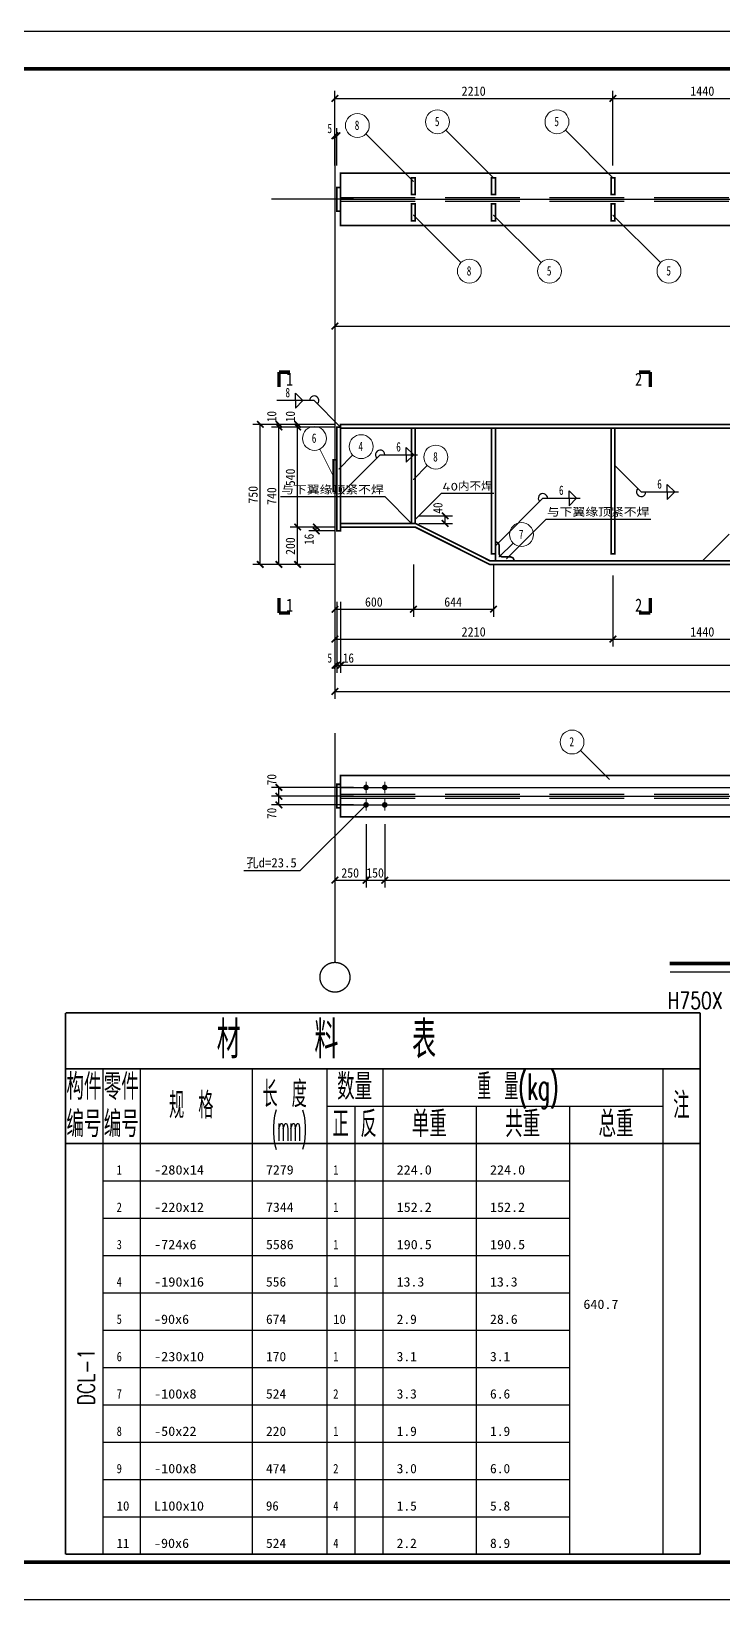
# Model space of a CAD drawing. Extents: x 69728788 to 150163257, y 20675998 to 43663798.
# Drawn here: x 75081585 to 75100099, y 20813997 to 20855997 of the extents above; entities that cross this region are included whole.
import ezdxf
from ezdxf.enums import TextEntityAlignment as Align

# ---------------------------------------------------------------- set-up
doc = ezdxf.new("R2010")
doc.units = 0
doc.header["$LTSCALE"] = 1000
doc.header["$MEASUREMENT"] = 0
doc.linetypes.add('2', pattern=[16, 12.5, -1.5, 0.5, -1.5])
doc.linetypes.add('5', pattern=[5.6, 2, -0.8, 2, -0.8])
for name, color, linetype in [('10', 7, 'CONTINUOUS'), ('320', 2, 'CONTINUOUS'), ('AXIS', 3, 'CONTINUOUS'), ('PUB_TITLE', 4, 'CONTINUOUS'), ('TC', 151, 'CONTINUOUS'), ('字符串标注', 253, 'CONTINUOUS'), ('尺寸标注', 253, 'CONTINUOUS'), ('焊缝标注', 253, 'CONTINUOUS'), ('螺栓孔标注', 253, 'CONTINUOUS'), ('详图符号', 253, '2'), ('轴线__尺寸数字', 4, 'CONTINUOUS')]:
    doc.layers.add(name, color=color, linetype=linetype)
doc.layers.add('图框外框__细线', color=9, linetype='CONTINUOUS', lineweight=18)
doc.layers.add('编号标注', color=9, linetype='CONTINUOUS', lineweight=18)
doc.styles.add('DIM_FONT', font='SIMPLEX.shx', dxfattribs={"width": 0.8})
doc.styles.add('HZ', font='txt', dxfattribs={"width": 0.7, "height": 5, "bigfont": 'STF:宋体'})
doc.styles.add('PkpmHz', font='Pkpmeng', dxfattribs={"width": 0.7, "bigfont": 'hztxt'})

msp = doc.modelspace()

# ---------------------------------------------------------------- linework, layer by layer
at = {"layer": '10', "const_width": 95}
for points in [[(75088215.7, 20846870.8), (75088215.7, 20846470.8)], [(75088215.7, 20846870.8), (75088515.7, 20846870.8)], [(75098162.3, 20846870.8), (75097862.3, 20846870.8)], [(75098162.3, 20846870.8), (75098162.3, 20846470.8)], [(75088215.7, 20840420.8), (75088215.7, 20840820.8)], [(75098162.3, 20840420.8), (75098162.3, 20840820.8)], [(75088215.7, 20840420.8), (75088515.7, 20840420.8)], [(75098162.3, 20840420.8), (75097862.3, 20840420.8)]]:
    msp.add_lwpolyline(points, dxfattribs=at)
at = {"layer": '320', "color": 253, "linetype": '5'}
for p, q in [((75089865.7, 20851551.6), (75114059, 20851551.6)), ((75089865.7, 20851451.6), (75114059, 20851451.6)), ((75089865.7, 20835565.2), (75114059, 20835565.2)), ((75089865.7, 20835465.2), (75114059, 20835465.2))]:
    msp.add_line(p, q, dxfattribs=at)
at = {"layer": '320', "const_width": 45}
for points in [[(75089865.7, 20852201.6), (75114059, 20852201.6), (75114059, 20850801.6), (75089865.7, 20850801.6), (75089865.7, 20852201.6)], [(75089765.7, 20851818.3), (75089865.7, 20851818.3), (75089865.7, 20851184.9), (75089765.7, 20851184.9), (75089765.7, 20851818.3)], [(75091765.7, 20852076.6), (75091865.7, 20852076.6), (75091865.7, 20851626.6), (75091765.7, 20851626.6), (75091765.7, 20852076.6)], [(75093912.3, 20852076.6), (75094012.3, 20852076.6), (75094012.3, 20851626.6), (75093912.3, 20851626.6), (75093912.3, 20852076.6)], [(75097112.3, 20852076.6), (75097212.3, 20852076.6), (75097212.3, 20851626.6), (75097112.3, 20851626.6), (75097112.3, 20852076.6)], [(75091765.7, 20851376.6), (75091865.7, 20851376.6), (75091865.7, 20850926.6), (75091765.7, 20850926.6), (75091765.7, 20851376.6)], [(75093912.3, 20851376.6), (75094012.3, 20851376.6), (75094012.3, 20850926.6), (75093912.3, 20850926.6), (75093912.3, 20851376.6)], [(75097112.3, 20851376.6), (75097212.3, 20851376.6), (75097212.3, 20850926.6), (75097112.3, 20850926.6), (75097112.3, 20851376.6)], [(75089865.7, 20845470.8), (75114059, 20845470.8), (75114059, 20845370.8), (75089865.7, 20845370.8), (75089865.7, 20845470.8)], [(75089765.7, 20845400.8), (75089865.7, 20845400.8), (75089865.7, 20842620.8), (75089765.7, 20842620.8), (75089765.7, 20845400.8)], [(75091765.7, 20845370.8), (75091865.7, 20845370.8), (75091865.7, 20842820.8), (75091765.7, 20842820.8), (75091765.7, 20845370.8)], [(75093912.3, 20845370.8), (75094012.3, 20845370.8), (75094012.3, 20842000.8), (75093912.3, 20842000.8), (75093912.3, 20845370.8)], [(75097112.3, 20845370.8), (75097212.3, 20845370.8), (75097212.3, 20842000.8), (75097112.3, 20842000.8), (75097112.3, 20845370.8)], [(75089665.7, 20844520.8), (75089765.7, 20844520.8), (75089765.7, 20843670.8), (75089665.7, 20843670.8), (75089665.7, 20844520.8)], [(75089865.7, 20842820.8), (75091865.7, 20842820.8), (75093862.3, 20841820.8), (75110062.3, 20841820.8), (75112059, 20842820.8), (75114059, 20842820.8), (75114059, 20842720.8), (75112059, 20842720.8), (75110062.3, 20841720.8), (75093862.3, 20841720.8), (75091865.7, 20842720.8), (75089865.7, 20842720.8), (75089865.7, 20842820.8)], [(75089765.7, 20835831.9), (75089865.7, 20835831.9), (75089865.7, 20835198.5), (75089765.7, 20835198.5), (75089765.7, 20835831.9)], [(75089865.7, 20836065.2), (75114059, 20836065.2), (75114059, 20834965.2), (75089865.7, 20834965.2), (75089865.7, 20836065.2)]]:
    msp.add_lwpolyline(points, dxfattribs=at)
at = {"layer": 'AXIS', "color": 3}
msp.add_line((75098689.5, 20830808.8), (75103602.3, 20830808.8), dxfattribs=at)
at = {"layer": 'AXIS', "color": 3, "const_width": 100}
msp.add_lwpolyline([(75098676.6, 20831034.5), (75103608.2, 20831034.5)], dxfattribs=at)
at = {"layer": 'PUB_TITLE'}
msp.add_lwpolyline([(75041786, 20813997.1), (75130986, 20813997.1), (75130986, 20855997.1), (75041786, 20855997.1)], close=True, dxfattribs=at)
at = {"layer": 'PUB_TITLE', "const_width": 100}
msp.add_lwpolyline([(75044286, 20814997.1), (75129986, 20814997.1), (75129986, 20854997.1), (75044286, 20854997.1)], close=True, dxfattribs=at)
at = {"layer": '图框外框__细线', "color": 2, "const_width": 45}
for points in [[(75094012.3, 20841820.8), (75094012.3, 20842320.8)], [(75094112.3, 20842020.8), (75094112.3, 20842220.8)], [(75094012.3, 20841820.8), (75094512.3, 20841820.8)], [(75094412.3, 20841920.8), (75094212.3, 20841920.8)]]:
    msp.add_lwpolyline(points, dxfattribs=at)
at = {"layer": '图框外框__细线', "const_width": 45}
for points in [[(75094112.3, 20842220.8, 0.4142136), (75094012.3, 20842320.8, 0.4142136)], [(75094112.3, 20842020.8, 0.4142135), (75094212.3, 20841920.8, 0.4142135)], [(75094512.3, 20841820.8, 0.4142136), (75094412.3, 20841920.8, 0.4142136)]]:
    msp.add_lwpolyline(points, format="xyb", dxfattribs=at)
at = {"layer": '字符串标注'}
for p, q in [((75091058.6, 20843527.9), (75088258.6, 20843527.9)), ((75091765.7, 20842820.8), (75091058.6, 20843527.9)), ((75091865.7, 20842920.8), (75092572.8, 20843627.9)), ((75092572.8, 20843627.9), (75093972.8, 20843627.9)), ((75094312.3, 20841870.8), (75095373, 20842931.5)), ((75095373, 20842931.5), (75098173, 20842931.5))]:
    msp.add_line(p, q, dxfattribs=at)
at = {"layer": '字符串标注', "const_width": 10}
for points in [[(75091870.7, 20842920.8, 1), (75091860.7, 20842920.8, 1), (75091870.7, 20842920.8, 1)], [(75091770.7, 20842820.8, 1), (75091760.7, 20842820.8, 1), (75091770.7, 20842820.8, 1)], [(75094317.3, 20841870.8, 1), (75094307.3, 20841870.8, 1), (75094317.3, 20841870.8, 1)]]:
    msp.add_lwpolyline(points, format="xyb", dxfattribs=at)
at = {"layer": '尺寸标注'}
for p, q in [((75089715.7, 20852401.6), (75089715.7, 20854401.6)), ((75097162.3, 20852401.6), (75097162.3, 20854401.6)), ((75097162.3, 20852401.6), (75097162.3, 20854401.6)), ((75089715.7, 20854201.6), (75097162.3, 20854201.6)), ((75097162.3, 20854201.6), (75101962.3, 20854201.6)), ((75089715.7, 20852401.6), (75089715.7, 20853401.6)), ((75089715.7, 20853201.6), (75089765.7, 20853201.6)), ((75089765.7, 20852401.6), (75089765.7, 20853401.6)), ((75089765.7, 20852401.6), (75089765.7, 20853401.6)), ((75090215.7, 20851501.6), (75088015.7, 20851501.6)), ((75090215.7, 20851501.6), (75088015.7, 20851501.6)), ((75089715.7, 20850601.6), (75089715.7, 20847901.6)), ((75089715.7, 20848101.6), (75091162.3, 20848101.6)), ((75091162.3, 20848101.6), (75093562.3, 20848101.6)), ((75093562.3, 20848101.6), (75112109, 20848101.6)), ((75089715.7, 20845470.8), (75087515.7, 20845470.8)), ((75087715.7, 20841720.8), (75087715.7, 20845470.8)), ((75089715.7, 20845470.8), (75088015.7, 20845470.8)), ((75088215.7, 20845400.8), (75088215.7, 20845470.8)), ((75089715.7, 20845470.8), (75088515.7, 20845470.8)), ((75088715.7, 20845400.8), (75088715.7, 20845470.8)), ((75089715.7, 20845400.8), (75088015.7, 20845400.8)), ((75089715.7, 20845400.8), (75088015.7, 20845400.8)), ((75088215.7, 20841720.8), (75088215.7, 20845400.8)), ((75089715.7, 20845400.8), (75088515.7, 20845400.8)), ((75089715.7, 20845400.8), (75088515.7, 20845400.8)), ((75088715.7, 20842720.8), (75088715.7, 20845400.8)), ((75091965.7, 20843020.8), (75092865.7, 20843020.8)), ((75092665.7, 20842820.8), (75092665.7, 20843020.8)), ((75089715.7, 20842720.8), (75088515.7, 20842720.8)), ((75089715.7, 20842720.8), (75088515.7, 20842720.8)), ((75088715.7, 20841720.8), (75088715.7, 20842720.8)), ((75089715.7, 20842720.8), (75089015.7, 20842720.8)), ((75089715.7, 20842620.8), (75089015.7, 20842620.8)), ((75089215.7, 20842620.8), (75089215.7, 20842720.8)), ((75091965.7, 20842820.8), (75092865.7, 20842820.8)), ((75089715.7, 20841720.8), (75087515.7, 20841720.8)), ((75089715.7, 20841720.8), (75088015.7, 20841720.8)), ((75089715.7, 20841720.8), (75088515.7, 20841720.8)), ((75089715.7, 20841720.8), (75089715.7, 20840320.8)), ((75091815.7, 20841720.8), (75091815.7, 20840320.8)), ((75091815.7, 20841720.8), (75091815.7, 20840320.8)), ((75093962.3, 20841720.8), (75093962.3, 20840320.8)), ((75089715.7, 20841420.8), (75089715.7, 20839520.8)), ((75097162.3, 20841420.8), (75097162.3, 20839520.8)), ((75097162.3, 20841420.8), (75097162.3, 20839520.8)), ((75089715.7, 20840720.8), (75089715.7, 20838820.8)), ((75089715.7, 20840520.8), (75091815.7, 20840520.8)), ((75089765.7, 20840720.8), (75089765.7, 20838820.8)), ((75089765.7, 20840720.8), (75089765.7, 20838820.8)), ((75089865.7, 20840720.8), (75089865.7, 20838820.8)), ((75089865.7, 20840720.8), (75089865.7, 20838820.8)), ((75091815.7, 20840520.8), (75093962.3, 20840520.8)), ((75089715.7, 20840020.8), (75089715.7, 20838120.8)), ((75089715.7, 20839720.8), (75097162.3, 20839720.8)), ((75097162.3, 20839720.8), (75101962.3, 20839720.8)), ((75089715.7, 20839020.8), (75089765.7, 20839020.8)), ((75089765.7, 20839020.8), (75089865.7, 20839020.8)), ((75089865.7, 20839020.8), (75114059, 20839020.8)), ((75089715.7, 20838320.8), (75114209, 20838320.8)), ((75090215.7, 20835748.5), (75088015.7, 20835748.5)), ((75090215.7, 20835515.2), (75088015.7, 20835515.2)), ((75090215.7, 20835515.2), (75088015.7, 20835515.2)), ((75088215.7, 20835515.2), (75088215.7, 20835748.5)), ((75088215.7, 20835281.9), (75088215.7, 20835515.2)), ((75090215.7, 20835281.9), (75088015.7, 20835281.9)), ((75089715.7, 20834765.2), (75089715.7, 20833065.2)), ((75090549, 20834765.2), (75090549, 20833065.2)), ((75090549, 20834765.2), (75090549, 20833065.2)), ((75091049, 20834765.2), (75091049, 20833065.2)), ((75091049, 20834765.2), (75091049, 20833065.2)), ((75089715.7, 20833265.2), (75090549, 20833265.2)), ((75090549, 20833265.2), (75091049, 20833265.2)), ((75091049, 20833265.2), (75112875.7, 20833265.2))]:
    msp.add_line(p, q, dxfattribs=at)
at = {"layer": '尺寸标注', "const_width": 45}
for points in [[(75089627.3, 20854113.2), (75089804.1, 20854290)], [(75097074, 20854113.2), (75097250.7, 20854290)], [(75097074, 20854113.2), (75097250.7, 20854290)], [(75089627.3, 20853113.2), (75089804.1, 20853290)], [(75089677.3, 20853113.2), (75089854.1, 20853290)], [(75089677.3, 20853113.2), (75089854.1, 20853290)], [(75089627.3, 20848013.2), (75089804.1, 20848190)], [(75087627.3, 20845559.2), (75087804.1, 20845382.4)], [(75088127.3, 20845559.2), (75088304.1, 20845382.4)], [(75088127.3, 20845489.2), (75088304.1, 20845312.4)], [(75088127.3, 20845489.2), (75088304.1, 20845312.4)], [(75088627.3, 20845559.2), (75088804.1, 20845382.4)], [(75088627.3, 20845489.2), (75088804.1, 20845312.4)], [(75088627.3, 20845489.2), (75088804.1, 20845312.4)], [(75092577.3, 20843109.2), (75092754.1, 20842932.4)], [(75092577.3, 20842909.2), (75092754.1, 20842732.4)], [(75088627.3, 20842809.2), (75088804.1, 20842632.4)], [(75088627.3, 20842809.2), (75088804.1, 20842632.4)], [(75089127.3, 20842809.2), (75089304.1, 20842632.4)], [(75089127.3, 20842709.2), (75089304.1, 20842532.4)], [(75087627.3, 20841809.2), (75087804.1, 20841632.4)], [(75088127.3, 20841809.2), (75088304.1, 20841632.4)], [(75088627.3, 20841809.2), (75088804.1, 20841632.4)], [(75089627.3, 20840432.4), (75089804.1, 20840609.2)], [(75091727.3, 20840432.4), (75091904.1, 20840609.2)], [(75091727.3, 20840432.4), (75091904.1, 20840609.2)], [(75093874, 20840432.4), (75094050.7, 20840609.2)], [(75089627.3, 20839632.4), (75089804.1, 20839809.2)], [(75097074, 20839632.4), (75097250.7, 20839809.2)], [(75097074, 20839632.4), (75097250.7, 20839809.2)], [(75089627.3, 20838932.4), (75089804.1, 20839109.2)], [(75089677.3, 20838932.4), (75089854.1, 20839109.2)], [(75089677.3, 20838932.4), (75089854.1, 20839109.2)], [(75089777.3, 20838932.4), (75089954.1, 20839109.2)], [(75089777.3, 20838932.4), (75089954.1, 20839109.2)], [(75089627.3, 20838232.4), (75089804.1, 20838409.2)], [(75088127.3, 20835836.9), (75088304.1, 20835660.1)], [(75088127.3, 20835603.6), (75088304.1, 20835426.8)], [(75088127.3, 20835603.6), (75088304.1, 20835426.8)], [(75088127.3, 20835370.3), (75088304.1, 20835193.5)], [(75089627.3, 20833176.8), (75089804.1, 20833353.6)], [(75090460.6, 20833176.8), (75090637.4, 20833353.6)], [(75090460.6, 20833176.8), (75090637.4, 20833353.6)], [(75090960.6, 20833176.8), (75091137.4, 20833353.6)], [(75090960.6, 20833176.8), (75091137.4, 20833353.6)]]:
    msp.add_lwpolyline(points, dxfattribs=at)
at = {"layer": '焊缝标注'}
for p, q in [((75088859.4, 20846108.8), (75088659.4, 20846308.8)), ((75088659.4, 20846108.8), (75088659.4, 20846308.8)), ((75089159.4, 20846108.8), (75088159.4, 20846108.8)), ((75088859.4, 20846108.8), (75088659.4, 20845908.8)), ((75088659.4, 20846108.8), (75088659.4, 20845908.8)), ((75089865.7, 20845400.8), (75089159.4, 20846108.8)), ((75089865.7, 20843595.8), (75090926.8, 20844656.1)), ((75090926.8, 20844656.1), (75091926.8, 20844656.1)), ((75091626.8, 20844856.1), (75091826.8, 20844656.1)), ((75091626.8, 20844656.1), (75091626.8, 20844856.1)), ((75091626.8, 20844456.1), (75091826.8, 20844656.1)), ((75091626.8, 20844656.1), (75091626.8, 20844456.1)), ((75097212.3, 20844370.8), (75097917.5, 20843661.8)), ((75098617.5, 20843861.8), (75098817.5, 20843661.8)), ((75098617.5, 20843661.8), (75098617.5, 20843861.8)), ((75094012.3, 20842220.8), (75095285.6, 20843493.1)), ((75095285.6, 20843493.1), (75096285.6, 20843493.1)), ((75095985.6, 20843693.1), (75096185.6, 20843493.1)), ((75095985.6, 20843493.1), (75095985.6, 20843693.1)), ((75095985.6, 20843293.1), (75096185.6, 20843493.1)), ((75095985.6, 20843493.1), (75095985.6, 20843293.1)), ((75097917.5, 20843661.8), (75098917.5, 20843661.8)), ((75098617.5, 20843461.8), (75098817.5, 20843661.8)), ((75098617.5, 20843661.8), (75098617.5, 20843461.8)), ((75099562.3, 20841820.8), (75100269.7, 20842527.7))]:
    msp.add_line(p, q, dxfattribs=at)
at = {"layer": '焊缝标注', "const_width": 75}
for points in [[(75090586.5, 20835748.5, 1), (75090511.5, 20835748.5, 1), (75090586.5, 20835748.5, 1)], [(75090586.5, 20835748.5, 1), (75090511.5, 20835748.5, 1), (75090586.5, 20835748.5, 1)], [(75091086.5, 20835748.5, 1), (75091011.5, 20835748.5, 1), (75091086.5, 20835748.5, 1)], [(75091086.5, 20835748.5, 1), (75091011.5, 20835748.5, 1), (75091086.5, 20835748.5, 1)], [(75090586.5, 20835281.9, 1), (75090511.5, 20835281.9, 1), (75090586.5, 20835281.9, 1)], [(75090586.5, 20835281.9, 1), (75090511.5, 20835281.9, 1), (75090586.5, 20835281.9, 1)], [(75091086.5, 20835281.9, 1), (75091011.5, 20835281.9, 1), (75091086.5, 20835281.9, 1)], [(75091086.5, 20835281.9, 1), (75091011.5, 20835281.9, 1), (75091086.5, 20835281.9, 1)]]:
    msp.add_lwpolyline(points, format="xyb", dxfattribs=at)
at = {"layer": '焊缝标注'}
for centre, start, end in [((75089159.4, 20846108.8), 314.93158, 180), ((75090926.8, 20844656.1), 0, 224.97719), ((75095285.6, 20843493.1), 0, 224.97719), ((75097917.5, 20843661.8), 134.84034, 0)]:
    msp.add_arc(centre, 125, start, end, dxfattribs=at)
for points in [[(75089865.7, 20845400.8), (75089805.7, 20845482.2), (75089784.4, 20845461)], [(75097212.3, 20844370.8), (75097272.2, 20844289.3), (75097293.5, 20844310.5)], [(75089865.7, 20843595.8), (75089947, 20843655.9), (75089925.8, 20843677.1)], [(75094012.3, 20842220.8), (75094093.7, 20842280.9), (75094072.5, 20842302.1)], [(75099562.3, 20841820.8), (75099643.7, 20841880.9), (75099622.5, 20841902.1)]]:
    msp.add_solid(points, dxfattribs=at)
at = {"layer": '编号标注'}
for p, q in [((75091815.7, 20851976.6), (75090542, 20853250.3)), ((75093962.3, 20852076.6), (75092688.6, 20853350.3)), ((75097162.3, 20852076.6), (75095888.6, 20853350.3)), ((75091815.7, 20851076.6), (75093089.4, 20849802.9)), ((75093962.3, 20851076.6), (75095236.1, 20849802.9)), ((75097162.3, 20851076.6), (75098436.1, 20849802.9)), ((75089665.7, 20844095.8), (75089308.8, 20844809.6)), ((75089815.7, 20844275.8), (75090189.4, 20844649.6)), ((75091815.7, 20843995.8), (75092189.4, 20844369.6)), ((75094112.3, 20841920.8), (75094486.1, 20842294.6)), ((75097065.7, 20835965.2), (75096292, 20836738.9)), ((75090549, 20835898.5), (75090549, 20835598.5)), ((75091049, 20835898.5), (75091049, 20835598.5)), ((75090399, 20835748.5), (75090699, 20835748.5)), ((75090549, 20835431.9), (75090549, 20835131.9)), ((75090899, 20835748.5), (75091199, 20835748.5)), ((75091049, 20835431.9), (75091049, 20835131.9)), ((75090399, 20835281.9), (75090699, 20835281.9)), ((75090899, 20835281.9), (75091199, 20835281.9))]:
    msp.add_line(p, q, dxfattribs=at)
at = {"layer": '编号标注', "const_width": 10}
for points in [[(75091820.7, 20851976.6, 1), (75091810.7, 20851976.6, 1), (75091820.7, 20851976.6, 1)], [(75093967.3, 20852076.6, 1), (75093957.3, 20852076.6, 1), (75093967.3, 20852076.6, 1)], [(75097167.3, 20852076.6, 1), (75097157.3, 20852076.6, 1), (75097167.3, 20852076.6, 1)], [(75091820.7, 20851076.6, 1), (75091810.7, 20851076.6, 1), (75091820.7, 20851076.6, 1)], [(75093967.3, 20851076.6, 1), (75093957.3, 20851076.6, 1), (75093967.3, 20851076.6, 1)], [(75097167.3, 20851076.6, 1), (75097157.3, 20851076.6, 1), (75097167.3, 20851076.6, 1)], [(75089820.7, 20844275.8, 1), (75089810.7, 20844275.8, 1), (75089820.7, 20844275.8, 1)], [(75089670.7, 20844095.8, 1), (75089660.7, 20844095.8, 1), (75089670.7, 20844095.8, 1)], [(75091820.7, 20843995.8, 1), (75091810.7, 20843995.8, 1), (75091820.7, 20843995.8, 1)], [(75094117.3, 20841920.8, 1), (75094107.3, 20841920.8, 1), (75094117.3, 20841920.8, 1)], [(75097070.7, 20835965.2, 1), (75097060.7, 20835965.2, 1), (75097070.7, 20835965.2, 1)]]:
    msp.add_lwpolyline(points, format="xyb", dxfattribs=at)
at = {"layer": '编号标注'}
for centre in [(75092462.3, 20853576.6), (75095662.3, 20853576.6), (75090315.7, 20853476.6), (75093315.7, 20849576.6), (75095462.3, 20849576.6), (75098662.3, 20849576.6), (75089165.7, 20845095.8), (75090415.7, 20844875.8), (75092415.7, 20844595.8), (75094712.3, 20842520.8), (75096065.7, 20836965.2)]:
    msp.add_circle(centre, 320, dxfattribs=at)
at = {"layer": '螺栓孔标注'}
for p, q in [((75090549, 20835281.9), (75088777.7, 20833517.6)), ((75088777.7, 20833517.6), (75087277.7, 20833517.6))]:
    msp.add_line(p, q, dxfattribs=at)
at = {"layer": '螺栓孔标注', "const_width": 10}
msp.add_lwpolyline([(75090554, 20835281.9, 1), (75090544, 20835281.9, 1), (75090554, 20835281.9, 1)], format="xyb", dxfattribs=at)
at = {"layer": '详图符号'}
for p, q in [((75089715.7, 20853201.6), (75089715.7, 20831065.2)), ((75089865.7, 20851501.6), (75114059, 20851501.6)), ((75089865.7, 20835748.5), (75114059, 20835748.5)), ((75089865.7, 20835515.2), (75114059, 20835515.2)), ((75089865.7, 20835281.9), (75114059, 20835281.9))]:
    msp.add_line(p, q, dxfattribs=at)
msp.add_circle((75089715.7, 20830665.2), 400, dxfattribs=at)
at = {"layer": '轴线__尺寸数字'}
for p, q in [((75083499, 20828212.1), (75083499, 20827212.1)), ((75084499, 20828212.1), (75084499, 20827212.1)), ((75087499, 20828212.1), (75087499, 20827212.1)), ((75089499, 20828212.1), (75089499, 20827212.1)), ((75090999, 20828212.1), (75090999, 20827212.1)), ((75098499, 20828212.1), (75098499, 20827212.1)), ((75083499, 20827212.1), (75083499, 20826212.1)), ((75084499, 20827212.1), (75084499, 20826212.1)), ((75087499, 20827212.1), (75087499, 20826212.1)), ((75089499, 20827212.1), (75098499, 20827212.1)), ((75089499, 20827212.1), (75089499, 20826212.1)), ((75090249, 20827212.1), (75090249, 20826212.1)), ((75090999, 20827212.1), (75090999, 20826212.1)), ((75093499, 20827212.1), (75093499, 20826212.1)), ((75095999, 20827212.1), (75095999, 20826212.1)), ((75098499, 20827212.1), (75098499, 20826212.1)), ((75082499, 20826212.1), (75099499, 20826212.1)), ((75083499, 20826212.1), (75083499, 20815212.1)), ((75084499, 20826212.1), (75084499, 20815212.1)), ((75087499, 20826212.1), (75087499, 20815212.1)), ((75089499, 20826212.1), (75089499, 20815212.1)), ((75090249, 20826212.1), (75090249, 20815212.1)), ((75090999, 20826212.1), (75090999, 20815212.1)), ((75093499, 20826212.1), (75093499, 20815212.1)), ((75095999, 20826212.1), (75095999, 20815212.1)), ((75098499, 20826212.1), (75098499, 20815212.1)), ((75083499, 20825212.1), (75095999, 20825212.1)), ((75083499, 20824212.1), (75095999, 20824212.1)), ((75083499, 20823212.1), (75095999, 20823212.1)), ((75083499, 20822212.1), (75095999, 20822212.1)), ((75083499, 20821212.1), (75095999, 20821212.1)), ((75083499, 20820212.1), (75095999, 20820212.1)), ((75083499, 20819212.1), (75095999, 20819212.1)), ((75083499, 20818212.1), (75095999, 20818212.1)), ((75083499, 20817212.1), (75095999, 20817212.1)), ((75083499, 20816212.1), (75095999, 20816212.1)), ((75083499, 20815212.1), (75095999, 20815212.1))]:
    msp.add_line(p, q, dxfattribs=at)
at = {"layer": '轴线__尺寸数字', "const_width": 45}
for points in [[(75082499, 20829712.1), (75099499, 20829712.1)], [(75082499, 20829712.1), (75082499, 20828212.1)], [(75099499, 20829712.1), (75099499, 20828212.1)], [(75082499, 20828212.1), (75099499, 20828212.1)], [(75082499, 20828212.1), (75082499, 20827212.1)], [(75099499, 20828212.1), (75099499, 20827212.1)], [(75082499, 20827212.1), (75082499, 20826212.1)], [(75099499, 20827212.1), (75099499, 20826212.1)], [(75082499, 20826212.1), (75099499, 20826212.1)], [(75082499, 20826212.1), (75082499, 20815212.1)], [(75099499, 20826212.1), (75099499, 20815212.1)], [(75082499, 20815212.1), (75099499, 20815212.1)]]:
    msp.add_lwpolyline(points, dxfattribs=at)

# ---------------------------------------------------------------- texts
at = {"layer": '10'}
for s, width, p, p2 in [('1', 2.807999, (75088407.7, 20846506.3), (75088596.7, 20846506.3)), ('2', 1.002865, (75097754.3, 20846506.3), (75097943.3, 20846506.3)), ('1', 2.807999, (75088407.7, 20840456.3), (75088596.7, 20840456.3)), ('2', 1.002865, (75097754.3, 20840456.3), (75097943.3, 20840456.3))]:
    msp.add_text(s, height=350, dxfattribs=dict(at, width=width)).set_placement(p, p2, align=Align.FIT)
at = {"layer": 'TC', "color": 7, "style": 'DIM_FONT', "width": 0.75}
msp.add_text('H750X', height=450, dxfattribs=at).set_placement((75098623.5, 20829820))
msp.add_text('DCL-1', height=450, rotation=90, dxfattribs=at).set_placement((75083279.3, 20819198.3))
at = {"layer": '尺寸标注'}
for s, width, p, p2 in [('2210', 0.962, (75093106.5, 20854271.6), (75093754, 20854271.6)), ('1440', 0.962001, (75099229.8, 20854271.6), (75099877.3, 20854271.6)), ('5', 0.909999, (75089514.4, 20853271.6), (75089636.9, 20853271.6)), ('600', 0.91, (75090520.7, 20840590.8), (75090993.2, 20840590.8)), ('644', 0.893454, (75092644, 20840590.8), (75093116.5, 20840590.8)), ('2210', 0.962, (75093106.5, 20839790.8), (75093754, 20839790.8)), ('1440', 0.962001, (75099229.8, 20839790.8), (75099877.3, 20839790.8)), ('5', 0.909999, (75089514.4, 20839090.8), (75089636.9, 20839090.8)), ('16', 1.066896, (75089926.9, 20839090.8), (75090224.4, 20839090.8)), ('250', 0.91, (75089887.3, 20833335.2), (75090359.8, 20833335.2)), ('150', 0.982801, (75090554, 20833335.2), (75091026.5, 20833335.2))]:
    msp.add_text(s, height=250, dxfattribs=dict(at, width=width)).set_placement(p, p2, align=Align.FIT)
for s, width, p, p2 in [('10', 1.031335, (75088145.7, 20845532.1), (75088145.7, 20845829.6)), ('10', 1.031335, (75088645.7, 20845532.1), (75088645.7, 20845829.6)), ('540', 0.909995, (75088645.7, 20843815.8), (75088645.7, 20844288.3)), ('750', 0.910001, (75087645.7, 20843350.8), (75087645.7, 20843823.3)), ('740', 0.909995, (75088145.7, 20843315.8), (75088145.7, 20843788.3)), ('40', 0.910002, (75092595.7, 20843082.1), (75092595.7, 20843379.6)), ('16', 1.066899, (75089145.7, 20842244.6), (75089145.7, 20842542.1)), ('200', 0.910001, (75088645.7, 20841975.8), (75088645.7, 20842448.3)), ('70', 0.910002, (75088145.7, 20835809.8), (75088145.7, 20836107.3)), ('70', 0.910002, (75088145.7, 20834905.6), (75088145.7, 20835203.1))]:
    msp.add_text(s, height=250, rotation=90, dxfattribs=dict(at, width=width)).set_placement(p, p2, align=Align.FIT)
at = {"layer": '焊缝标注'}
for s, width, p, p2 in [('8', 0.910005, (75088389.4, 20846198.8), (75088511.9, 20846198.8)), ('6', 0.979999, (75091356.8, 20844746.1), (75091479.3, 20844746.1)), ('6', 0.979993, (75095715.6, 20843583.1), (75095838.1, 20843583.1)), ('6', 0.979993, (75098347.5, 20843751.8), (75098470, 20843751.8))]:
    msp.add_text(s, height=250, dxfattribs=dict(at, width=width)).set_placement(p, p2, align=Align.FIT)
at = {"layer": '焊缝标注', "style": 'PkpmHz'}
for s, width, p, p2 in [('与下翼缘顶紧不焊', 1.651673, (75088276.1, 20843597.9), (75091023.6, 20843597.9)), ('40内不焊', 1.438805, (75092590.3, 20843697.9), (75093937.8, 20843697.9)), ('与下翼缘顶紧不焊', 1.651673, (75095390.5, 20843001.5), (75098138, 20843001.5))]:
    msp.add_text(s, height=210, dxfattribs=dict(at, width=width)).set_placement(p, p2, align=Align.FIT)
at = {"layer": '编号标注'}
for s, width, p, p2 in [('8', 0.909999, (75090245.7, 20853359.1), (75090368.2, 20853359.1)), ('5', 0.910005, (75092392.3, 20853459.1), (75092514.8, 20853459.1)), ('5', 0.910005, (75095592.3, 20853459.1), (75095714.8, 20853459.1)), ('8', 0.909993, (75093245.7, 20849459.1), (75093368.2, 20849459.1)), ('5', 0.910005, (75095392.3, 20849459.1), (75095514.8, 20849459.1)), ('5', 0.910005, (75098592.3, 20849459.1), (75098714.8, 20849459.1)), ('6', 0.979999, (75089095.7, 20844978.3), (75089218.2, 20844978.3)), ('4', 0.849332, (75090345.7, 20844758.3), (75090468.2, 20844758.3)), ('8', 0.909999, (75092345.7, 20844478.3), (75092468.2, 20844478.3)), ('7', 0.910005, (75094642.3, 20842403.3), (75094764.8, 20842403.3)), ('2', 0.909993, (75095995.7, 20836847.7), (75096118.2, 20836847.7))]:
    msp.add_text(s, height=250, dxfattribs=dict(at, width=width)).set_placement(p, p2, align=Align.FIT)
at = {"layer": '螺栓孔标注', "width": 1.103465}
msp.add_text('孔d=23.5', height=250, dxfattribs=at).set_placement((75087345.2, 20833607.6), (75088692.7, 20833607.6), align=Align.FIT)
at = {"layer": '轴线__尺寸数字', "style": 'HZ'}
for s, height, width, p, p2 in [('材   料   表', 1000, 0.688477, (75086549, 20828492.1), (75092424, 20828492.1)), ('构件', 700, 0.470843, (75082524, 20827383.1), (75083461.5, 20827383.1)), ('零件', 700, 0.470843, (75083524, 20827383.1), (75084461.5, 20827383.1)), ('长 度', 700, 0.477121, (75087774, 20827183.1), (75088961.5, 20827183.1)), ('数量', 700, 0.470843, (75089774, 20827383.1), (75090711.5, 20827383.1)), ('重 量(kg)', 700, 0.488281, (75093524, 20827383.1), (75095711.5, 20827383.1)), ('规 格', 700, 0.477121, (75085274, 20826883.1), (75086461.5, 20826883.1)), ('注', 700, 0.439453, (75098774, 20826883.1), (75099211.5, 20826883.1)), ('编号', 700, 0.470843, (75082524, 20826383.1), (75083461.5, 20826383.1)), ('编号', 700, 0.470843, (75083524, 20826383.1), (75084461.5, 20826383.1)), ('(mm)', 700, 0.470843, (75088024, 20826283.1), (75088961.5, 20826283.1)), ('正', 700, 0.439453, (75089649, 20826383.1), (75090086.5, 20826383.1)), ('反', 700, 0.439453, (75090399, 20826383.1), (75090836.5, 20826383.1)), ('单重', 700, 0.470843, (75091774, 20826383.1), (75092711.5, 20826383.1)), ('共重', 700, 0.470843, (75094274, 20826383.1), (75095211.5, 20826383.1)), ('总重', 700, 0.470843, (75096774, 20826383.1), (75097711.5, 20826383.1))]:
    msp.add_text(s, height=height, dxfattribs=dict(at, width=width)).set_placement(p, p2, align=Align.FIT)
at = {"layer": '轴线__尺寸数字'}
for s, width, p, p2 in [('1', 2.911924, (75083869, 20825382.1), (75084009, 20825382.1)), ('-280x14', 1.039997, (75084869, 20825382.1), (75086209, 20825382.1)), ('7279', 1.054241, (75087869, 20825382.1), (75088609, 20825382.1)), ('1', 2.911924, (75089669, 20825382.1), (75089809, 20825382.1)), ('224.0', 1.163805, (75091369, 20825382.1), (75092309, 20825382.1)), ('224.0', 1.163805, (75093869, 20825382.1), (75094809, 20825382.1)), ('2', 1.039973, (75083869, 20824382.1), (75084009, 20824382.1)), ('-220x12', 1.047817, (75084869, 20824382.1), (75086209, 20824382.1)), ('7344', 1.026128, (75087869, 20824382.1), (75088609, 20824382.1)), ('1', 2.911924, (75089669, 20824382.1), (75089809, 20824382.1)), ('152.2', 1.221995, (75091369, 20824382.1), (75092309, 20824382.1)), ('152.2', 1.221995, (75093869, 20824382.1), (75094809, 20824382.1)), ('3', 1.039973, (75083869, 20823382.1), (75084009, 20823382.1)), ('-724x6', 1.022066, (75084869, 20823382.1), (75086009, 20823382.1)), ('5586', 1.054241, (75087869, 20823382.1), (75088609, 20823382.1)), ('1', 2.911924, (75089669, 20823382.1), (75089809, 20823382.1)), ('190.5', 1.221995, (75091369, 20823382.1), (75092309, 20823382.1)), ('190.5', 1.221995, (75093869, 20823382.1), (75094809, 20823382.1)), ('4', 0.970641, (75083869, 20822382.1), (75084009, 20822382.1)), ('-190x16', 1.088747, (75084869, 20822382.1), (75086209, 20822382.1)), ('556', 1.059615, (75087869, 20822382.1), (75088409, 20822382.1)), ('1', 2.911924, (75089669, 20822382.1), (75089809, 20822382.1)), ('13.3', 1.28266, (75091369, 20822382.1), (75092109, 20822382.1)), ('13.3', 1.28266, (75093869, 20822382.1), (75094609, 20822382.1)), ('640.7', 1.163805, (75096369, 20821782.1), (75097309, 20821782.1)), ('5', 1.039973, (75083869, 20821382.1), (75084009, 20821382.1)), ('-90x6', 1.018329, (75084869, 20821382.1), (75085809, 20821382.1)), ('674', 1.021084, (75087869, 20821382.1), (75088409, 20821382.1)), ('10', 1.178654, (75089669, 20821382.1), (75090009, 20821382.1)), ('2.9', 1.306038, (75091369, 20821382.1), (75091909, 20821382.1)), ('28.6', 1.221581, (75093869, 20821382.1), (75094609, 20821382.1)), ('6', 1.119971, (75083869, 20820382.1), (75084009, 20820382.1)), ('-230x10', 1.047817, (75084869, 20820382.1), (75086209, 20820382.1)), ('170', 1.123192, (75087869, 20820382.1), (75088409, 20820382.1)), ('1', 2.911924, (75089669, 20820382.1), (75089809, 20820382.1)), ('3.1', 1.604561, (75091369, 20820382.1), (75091909, 20820382.1)), ('3.1', 1.604561, (75093869, 20820382.1), (75094409, 20820382.1)), ('7', 1.039973, (75083869, 20819382.1), (75084009, 20819382.1)), ('-100x8', 1.0492, (75084869, 20819382.1), (75086009, 20819382.1)), ('524', 1.021084, (75087869, 20819382.1), (75088409, 20819382.1)), ('2', 1.039973, (75089669, 20819382.1), (75089809, 20819382.1)), ('3.3', 1.276355, (75091369, 20819382.1), (75091909, 20819382.1)), ('6.6', 1.306038, (75093869, 20819382.1), (75094409, 20819382.1)), ('8', 1.039973, (75083869, 20818382.1), (75084009, 20818382.1)), ('-50x22', 1.01333, (75084869, 20818382.1), (75086009, 20818382.1)), ('220', 1.039993, (75087869, 20818382.1), (75088409, 20818382.1)), ('1', 2.911924, (75089669, 20818382.1), (75089809, 20818382.1)), ('1.9', 1.43999, (75091369, 20818382.1), (75091909, 20818382.1)), ('1.9', 1.43999, (75093869, 20818382.1), (75094409, 20818382.1)), ('9', 1.119971, (75083869, 20817382.1), (75084009, 20817382.1)), ('-100x8', 1.0492, (75084869, 20817382.1), (75086009, 20817382.1)), ('474', 1.021084, (75087869, 20817382.1), (75088409, 20817382.1)), ('2', 1.039973, (75089669, 20817382.1), (75089809, 20817382.1)), ('3.0', 1.276355, (75091369, 20817382.1), (75091909, 20817382.1)), ('6.0', 1.276355, (75093869, 20817382.1), (75094409, 20817382.1)), ('10', 1.178654, (75083869, 20816382.1), (75084209, 20816382.1)), ('L100x10', 1.16133, (75084869, 20816382.1), (75086209, 20816382.1)), ('96', 1.071504, (75087869, 20816382.1), (75088209, 20816382.1)), ('4', 0.970641, (75089669, 20816382.1), (75089809, 20816382.1)), ('1.5', 1.40399, (75091369, 20816382.1), (75091909, 20816382.1)), ('5.8', 1.276355, (75093869, 20816382.1), (75094409, 20816382.1)), ('11', 1.683791, (75083869, 20815382.1), (75084209, 20815382.1)), ('-90x6', 1.018329, (75084869, 20815382.1), (75085809, 20815382.1)), ('524', 1.021084, (75087869, 20815382.1), (75088409, 20815382.1)), ('4', 0.970641, (75089669, 20815382.1), (75089809, 20815382.1)), ('2.2', 1.276355, (75091369, 20815382.1), (75091909, 20815382.1)), ('8.9', 1.306038, (75093869, 20815382.1), (75094409, 20815382.1))]:
    msp.add_text(s, height=250, dxfattribs=dict(at, width=width)).set_placement(p, p2, align=Align.FIT)

doc.saveas('drawing.dxf')
